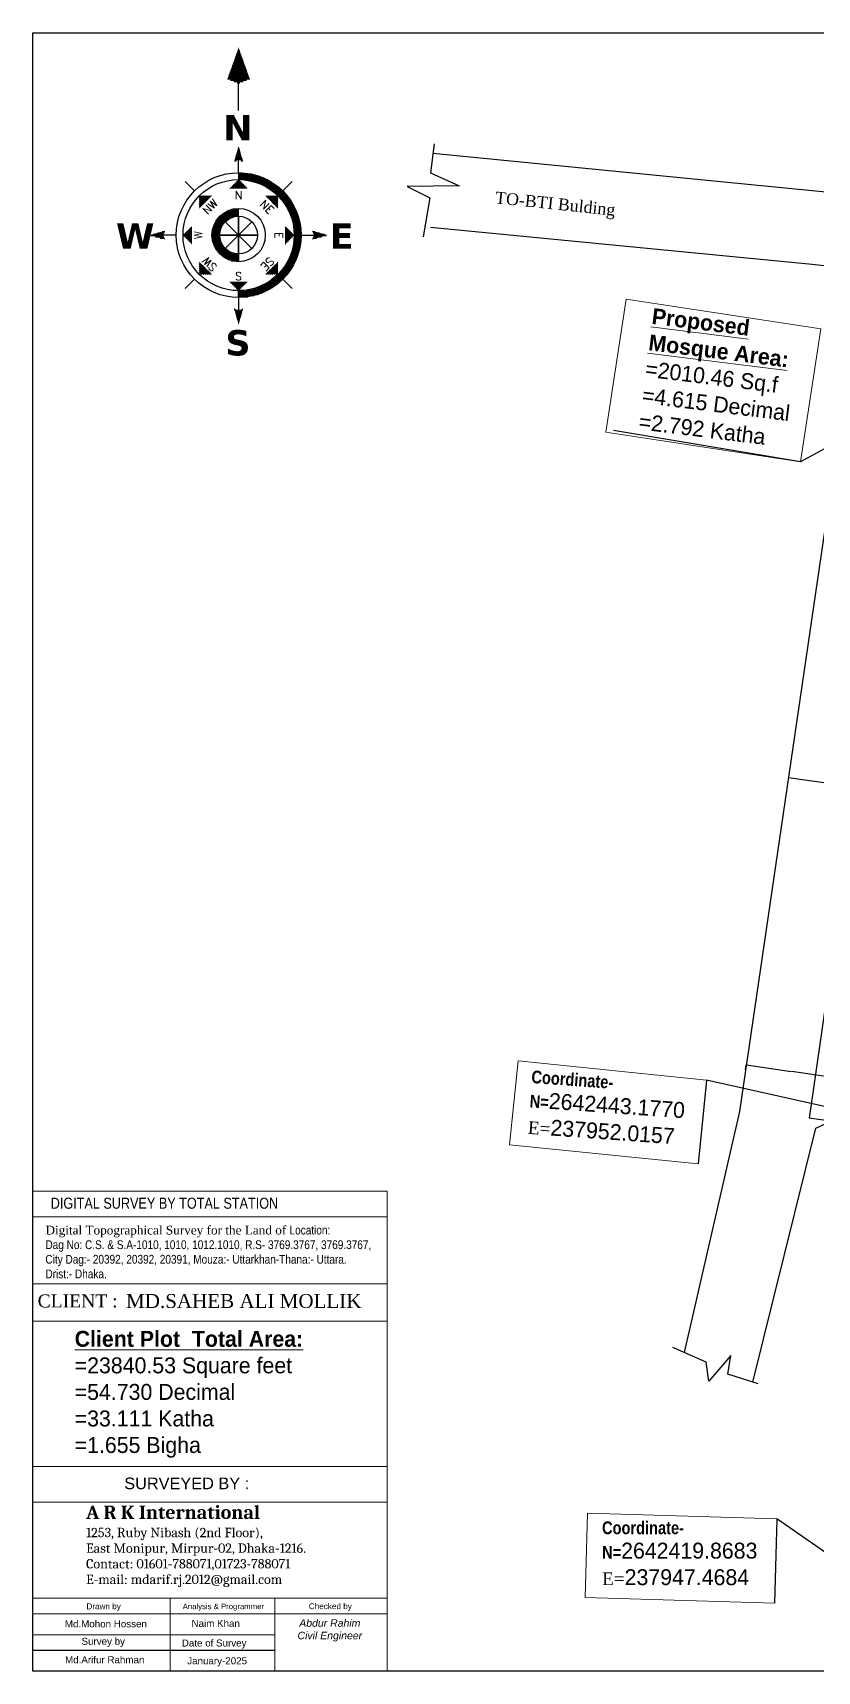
# Model space of a CAD drawing. Header units: inches. Extents: x -3571 to 5466, y -4496 to 5188.
# Drawn here: x -3571 to -1981, y -4496 to -1172 of the extents above; entities that cross this region are included whole.
import ezdxf
from ezdxf.enums import TextEntityAlignment as Align

# ---------------------------------------------------------------- set-up
doc = ezdxf.new("R2010")
doc.units = ezdxf.units.IN
doc.header["$MEASUREMENT"] = 0
doc.linetypes.add('ACAD_ISO06W100', pattern=[36, 24, -3, 0, -3, 0, -3, 0, -3])
for name, color, linetype in [('Annotati.2', 30, 'Continuous'), ('BUILDING', 5, 'Continuous'), ('Seating Hut', 204, 'Continuous')]:
    doc.layers.add(name, color=color, linetype=linetype)
for name, color, linetype, lineweight in [('boundary', 212, 'ACAD_ISO06W100', 30), ('DIMENSION', 190, 'Continuous', 9), ('Layout_Text', 7, 'Continuous', 15), ('P1', 7, 'Continuous', 9), ('Road', 6, 'Continuous', 25), ('T-1', 234, 'Continuous', 9), ('text', 7, 'Continuous', 5)]:
    doc.layers.add(name, color=color, linetype=linetype, lineweight=lineweight)
doc.styles.add('MAP NAME', font='arial.ttf')
doc.styles.add('MONOTEXT', font='txt')
doc.styles.add('ROMANS', font='romans.shx')
doc.styles.add('style2', font='ARIALN.TTF')
doc.styles.add('TR', font='swisscb.ttf')
doc.dimstyles.get("Standard").update_dxf_attribs({"dimtxt": 0.18, "dimasz": 0.18, "dimexe": 0.18, "dimexo": 0.0625, "dimgap": 0.09, "dimtad": 0, "dimtih": 1, "dimtoh": 1, "dimdec": 4, "dimzin": 0, "dimdsep": 46, "dimtxsty": 'Standard', "dimcen": 0.09, "dimadec": 0, "dimazin": 0, "dimtfac": 1, "dimtdec": 4, "dimtofl": 0, "dimtmove": 0, "dimatfit": 3, "dimfxl": 1, "dimtolj": 1, "dimtzin": 0, "dimarcsym": 0})
pattern_1 = [(360, (8602.88, -8047.555), (1e-12, 22.71317), [])]

# ---------------------------------------------------------------- blocks, each defined once
blk = doc.blocks.new('dvdv')
at = {"layer": 'BUILDING'}
h = blk.add_hatch(dxfattribs=at)
h.set_pattern_fill('_USER', color=190, scale=22.713165, style=0, pattern_type=0)
h.set_pattern_definition([(360, (8602.88, -7693.992), (1e-12, 22.71317), [])])
h.paths.add_polyline_path([(8603, -4855), (8414, -5385), (8603, -5461), (8792, -5385)])
h = blk.add_hatch(dxfattribs=at)
h.set_pattern_fill('_USER', color=256, scale=22.713165, angle=180, style=0, pattern_type=0)
h.set_pattern_definition([(180, (8602.88, -8047.555), (-1e-12, -22.71317), [])])
h.paths.add_polyline_path([(8527, -6798), (8603, -6760), (8679, -6798), (8603, -6533)])
h = blk.add_hatch(color=256, dxfattribs=at)
h.paths.add_polyline_path([(8603, -8994), (8603, -9110, 1), (8603, -6985), (8603, -7101, -1)])
h.paths.add_polyline_path([(8603, -7726), (8603, -7593, 1), (8603, -8502), (8603, -8369, -1)])
h = blk.add_hatch(dxfattribs=at)
h.set_pattern_fill('_USER', color=256, scale=22.713165, angle=90, style=0, pattern_type=0)
h.set_pattern_definition([(90, (8602.88, -8047.555), (-22.71317, 1e-12), [])])
h.paths.add_polyline_path([(8754, -7253), (8603, -7101), (8451, -7253)])
h = blk.add_hatch(dxfattribs=at)
h.set_pattern_fill('_USER', color=256, scale=22.713165, style=0, pattern_type=0)
h.set_pattern_definition(pattern_1)
h.paths.add_polyline_path([(9666, -8048, 0.414214), (8603, -6985), (8603, -7101, -0.414214), (9549, -8048, -0.414214), (8603, -8994), (8603, -9110, 0.414214)])
h = blk.add_hatch(dxfattribs=at)
h.set_pattern_fill('_USER', color=256, scale=22.713165, angle=135, style=0, pattern_type=0)
h.set_pattern_definition([(135, (8602.88, -8047.555), (-16.06063, -16.06063), [])])
h.paths.add_polyline_path([(8148, -7378), (7934, -7378), (7934, -7593)])
h = blk.add_hatch(dxfattribs=at)
h.set_pattern_fill('_USER', color=256, scale=22.713165, angle=45, style=0, pattern_type=0)
h.set_pattern_definition([(45, (8602.88, -8047.555), (-16.06063, 16.06063), [])])
h.paths.add_polyline_path([(9272, -7593), (9272, -7378), (9058, -7378)])
h = blk.add_hatch(dxfattribs=at)
h.set_pattern_fill('_USER', color=256, scale=22.713165, style=0, pattern_type=0)
h.set_pattern_definition(pattern_1)
h.paths.add_polyline_path([(8603, -7726), (8603, -7593, 0.414214), (8149, -8048, 0.414214), (8603, -8502), (8603, -8369, -0.414214), (8282, -8048, -0.414214)])
h = blk.add_hatch(dxfattribs=at)
h.set_pattern_fill('_USER', color=256, scale=22.713165, style=0, pattern_type=0)
h.set_pattern_definition([(180, (8602.88, -8047.555), (1e-12, 22.71317), [])])
h.paths.add_polyline_path([(7354, -8123), (7316, -8048), (7354, -7972), (7089, -8048)])
h = blk.add_hatch(dxfattribs=at)
h.set_pattern_fill('_USER', color=256, scale=22.713165, angle=180, style=0, pattern_type=0)
h.set_pattern_definition([(180, (8602.88, -8047.555), (-1e-12, -22.71317), [])])
h.paths.add_polyline_path([(7808, -7896), (7656, -8048), (7808, -8199)])
h = blk.add_hatch(dxfattribs=at)
h.set_pattern_fill('_USER', color=256, scale=22.713165, style=0, pattern_type=0)
h.set_pattern_definition(pattern_1)
h.paths.add_polyline_path([(9398, -7896), (9398, -8199), (9549, -8048)])
h = blk.add_hatch(dxfattribs=at)
h.set_pattern_fill('_USER', color=256, scale=22.713165, style=0, pattern_type=0)
h.set_pattern_definition(pattern_1)
h.paths.add_polyline_path([(10117, -8048), (9852, -7972), (9890, -8048), (9852, -8123)])
h = blk.add_hatch(dxfattribs=at)
h.set_pattern_fill('_USER', color=256, scale=22.713165, angle=-135, style=0, pattern_type=0)
h.set_pattern_definition([(225, (8602.88, -8047.555), (16.06063, -16.06063), [])])
h.paths.add_polyline_path([(7934, -8503), (7934, -8717), (8148, -8717)])
h = blk.add_hatch(dxfattribs=at)
h.set_pattern_fill('_USER', color=256, scale=22.713165, angle=-45, style=0, pattern_type=0)
h.set_pattern_definition([(315, (8602.88, -8047.555), (16.06063, 16.06063), [])])
h.paths.add_polyline_path([(9058, -8717), (9272, -8717), (9272, -8503)])
h = blk.add_hatch(dxfattribs=at)
h.set_pattern_fill('_USER', color=256, scale=22.713165, angle=-90, style=0, pattern_type=0)
h.set_pattern_definition([(270, (8602.88, -8047.555), (22.71317, -1e-12), [])])
h.paths.add_polyline_path([(8451, -8843), (8603, -8994), (8754, -8843)])
h = blk.add_hatch(dxfattribs=at)
h.set_pattern_fill('_USER', color=256, scale=22.713165, style=0, pattern_type=0)
h.set_pattern_definition(pattern_1)
h.paths.add_polyline_path([(8679, -9297), (8603, -9335), (8527, -9297), (8603, -9562)])
at = {"layer": 'BUILDING', "color": 190}
blk.add_line((8603, -5925), (8603, -5461), dxfattribs=at)
at = {"layer": 'BUILDING'}
for p, q in [((8603, -6985), (8603, -6760)), ((7851, -7296), (7693, -7137)), ((8603, -6985), (8603, -7101)), ((9354, -7296), (9513, -7137)), ((8603, -7726), (8603, -7593)), ((8603, -8369), (8603, -7726)), ((8603, -7726), (8603, -8369)), ((7540, -8048), (7316, -8048)), ((8282, -8048), (8924, -8048)), ((8924, -8048), (8282, -8048)), ((8376, -8275), (8830, -7820)), ((8830, -8275), (8376, -7820)), ((8830, -7820), (8376, -8275)), ((8376, -7820), (8830, -8275)), ((9666, -8048), (9890, -8048)), ((8603, -8369), (8603, -8502)), ((7851, -8799), (7693, -8958)), ((9354, -8799), (9513, -8958)), ((8603, -9110), (8603, -8994)), ((8603, -9110), (8603, -9335))]:
    blk.add_line(p, q, dxfattribs=at)
for radius in [1063, 946, 454, 321]:
    blk.add_circle((8603, -8048), radius, dxfattribs=at)
at = {"layer": 'BUILDING', "color": 190}
for points in [[(8603, -4855), (8414, -5385), (8603, -5461)], [(8603, -5461), (8792, -5385), (8603, -4855)]]:
    blk.add_solid(points, dxfattribs=at)
at = {"layer": 'BUILDING'}
for points in [[(8527, -6798), (8603, -6760), (8603, -6533)], [(8603, -6533), (8679, -6798), (8603, -6760)], [(8603, -7101), (8754, -7253), (8451, -7253)], [(7934, -7378), (8148, -7378), (7934, -7593)], [(9272, -7378), (9272, -7593), (9058, -7378)], [(7089, -8048), (7354, -7972), (7316, -8048)], [(7354, -8123), (7316, -8048), (7089, -8048)], [(7656, -8048), (7808, -7896), (7808, -8199)], [(9549, -8048), (9398, -8199), (9398, -7896)], [(9852, -7972), (9890, -8048), (10117, -8048)], [(10117, -8048), (9852, -8123), (9890, -8048)], [(7934, -8717), (7934, -8503), (8148, -8717)], [(9272, -8717), (9058, -8717), (9272, -8503)], [(8603, -8994), (8451, -8843), (8754, -8843)], [(8603, -9562), (8527, -9297), (8603, -9335)], [(8679, -9297), (8603, -9335), (8603, -9562)]]:
    blk.add_solid(points, dxfattribs=at)
at = {"layer": 'BUILDING', "color": 1, "style": 'ROMANS'}
for s, height, rotation, p in [('NW', 136.3, 45, (8169, -7614)), ('NE', 136.3, 315, (9036, -7615)), ('W', 136, 90, (7982, -8048)), ('E', 136, 270, (9222, -8053)), ('SW', 136.3, 135, (8158, -8493)), ('SE', 136.3, 225, (9046, -8491))]:
    blk.add_text(s, height=height, rotation=rotation, dxfattribs=at).set_placement(p, align=Align.CENTER)
for s, p in [('N', (8603, -7434)), ('S', (8602, -8817))]:
    blk.add_text(s, height=136, dxfattribs=at).set_placement(p, align=Align.CENTER)
at = {"layer": 'BUILDING', "color": 1, "insert": (8590, -6219), "char_height": 432, "attachment_point": 5}
blk.add_mtext('{\\fVerdana|b1|i0|c0|p34;N}', dxfattribs=at)
at = {"layer": 'BUILDING', "color": 6, "insert": (6843, -8065), "char_height": 432, "attachment_point": 5}
blk.add_mtext('{\\fVerdana|b1|i0|c0|p34;W}', dxfattribs=at)
at = {"layer": 'BUILDING', "color": 74, "insert": (10355, -8065), "char_height": 432, "attachment_point": 5}
blk.add_mtext('{\\fVerdana|b1|i0|c0|p34;E}', dxfattribs=at)
at = {"layer": 'BUILDING', "color": 152, "insert": (8592, -9886), "char_height": 432, "attachment_point": 5}
blk.add_mtext('{\\fVerdana|b1|i0|c0|p34;S}', dxfattribs=at)
blk = doc.blocks.new('*D220')
at = {"layer": 'Defpoints', "color": 0, "linetype": 'ByBlock'}
for p in [(-2126, -3275.8), (-2124.5, -3265.9), (-1942.2, -3302.7)]:
    blk.add_point(p, dxfattribs=at)
at = {"layer": 'DIMENSION', "color": 0, "linetype": 'ByBlock', "lineweight": -2}
for p, q in [((-2125.9, -3275.7), (-2124.5, -3265.7)), ((-2124.3, -3265.9), (-2033.3, -3279.3)), ((-1941, -3292.8), (-2032, -3279.5)), ((-1942.2, -3302.7), (-1940.7, -3292.7))]:
    blk.add_line(p, q, dxfattribs=at)
at = {"layer": 'DIMENSION', "color": 0, "linetype": 'ByBlock'}
for points in [[(-2124.3, -3265.9), (-2124.3, -3266), (-2124.5, -3265.9)], [(-1940.9, -3292.8), (-1941, -3292.9), (-1940.8, -3292.9)]]:
    blk.add_solid(points, dxfattribs=at)
at = {"layer": 'DIMENSION', "color": 0, "linetype": 'ByBlock', "lineweight": 0, "insert": (-2032.6, -3279.4), "char_height": 0.18, "attachment_point": 5}
blk.add_mtext('\\A1;185.6999', dxfattribs=at)
blk = doc.blocks.new('*D221')
at = {"layer": 'Defpoints', "color": 0, "linetype": 'ByBlock'}
for p in [(-2038.9, -2682.6), (-2038.9, -2682.6), (-1856.7, -2709.3)]:
    blk.add_point(p, dxfattribs=at)
at = {"layer": 'DIMENSION', "color": 0, "linetype": 'ByBlock', "lineweight": -2}
for p, q in [((-2038.9, -2682.7), (-2038.9, -2682.8)), ((-2038.7, -2682.6), (-1948.5, -2695.9)), ((-1856.9, -2709.3), (-1947.1, -2696.1)), ((-1856.7, -2709.4), (-1856.7, -2709.5))]:
    blk.add_line(p, q, dxfattribs=at)
at = {"layer": 'DIMENSION', "color": 0, "linetype": 'ByBlock'}
for points in [[(-2038.7, -2682.6), (-2038.7, -2682.7), (-2038.9, -2682.6)], [(-1856.8, -2709.3), (-1856.9, -2709.3), (-1856.7, -2709.3)]]:
    blk.add_solid(points, dxfattribs=at)
at = {"layer": 'DIMENSION', "color": 0, "linetype": 'ByBlock', "lineweight": 0, "insert": (-1947.8, -2696), "char_height": 0.18, "attachment_point": 5}
blk.add_mtext('\\A1;184.1927', dxfattribs=at)
blk = doc.blocks.new('*D236')
at = {"layer": 'Defpoints', "color": 0, "linetype": 'ByBlock'}
for p in [(-1800.4, -2318.7), (-1996.6, -3374.1), (-1953.4, -3380.3)]:
    blk.add_point(p, dxfattribs=at)
at = {"layer": 'DIMENSION', "color": 0, "linetype": 'ByBlock', "lineweight": -2}
for p, q in [((-1843.6, -2312.6), (-1920.1, -2843.1)), ((-1800.4, -2318.7), (-1843.8, -2312.4)), ((-1996.6, -3373.9), (-1920.1, -2843.4)), ((-1953.5, -3380.3), (-1996.8, -3374))]:
    blk.add_line(p, q, dxfattribs=at)
at = {"layer": 'DIMENSION', "color": 0, "linetype": 'ByBlock'}
for points in [[(-1843.6, -2312.6), (-1843.6, -2312.6), (-1843.6, -2312.4)], [(-1996.6, -3373.9), (-1996.6, -3373.9), (-1996.6, -3374.1)]]:
    blk.add_solid(points, dxfattribs=at)
at = {"layer": 'DIMENSION', "color": 0, "linetype": 'ByBlock', "lineweight": 0, "insert": (-1920.1, -2843.2), "char_height": 0.18, "attachment_point": 5}
blk.add_mtext('\\A1;1072.5960', dxfattribs=at)

msp = doc.modelspace()

# ---------------------------------------------------------------- linework, layer by layer
at = {"layer": 'Annotati.2', "color": 116, "linetype": 'ByBlock', "lineweight": 0, "true_color": 0x136734}
msp.add_lwpolyline([(-2367.7725, -1712.33808), (-1973.2021, -1772.55522), (-2014.42235, -2042.64927), (-2408.99275, -1982.43213)], close=True, dxfattribs=at)
at = {"layer": 'Annotati.2', "color": 219, "linetype": 'ByBlock', "lineweight": 0, "true_color": 0x642165}
for points in [[(-2586.93822, -3257.98828), (-2204.86232, -3296.80864), (-2222.14853, -3466.94219), (-2604.22443, -3428.12183)], [(-2446.15174, -4175.20542), (-2062.28885, -4186.96537), (-2067.5254, -4357.89463), (-2451.38829, -4346.13469)]]:
    msp.add_lwpolyline(points, close=True, dxfattribs=at)
at = {"layer": 'P1', "color": 0}
for p, q in [((-3185.85422, -4347.81994), (-3570.91186, -4347.81994)), ((-3292.64253, -4495.93654), (-3292.64253, -4347.81994)), ((-3185.85422, -4347.81994), (-2852.41125, -4347.81994)), ((-3080.25219, -4495.93654), (-3080.25219, -4347.81994)), ((-3185.85422, -4421.87824), (-3570.91186, -4421.87824)), ((-3185.85422, -4421.87824), (-3080.25219, -4421.87824))]:
    msp.add_line(p, q, dxfattribs=at)
at = {"layer": 'P1', "lineweight": -3}
for points in [[(-3570.91186, -4379.36801), (-2852.41125, -4379.05486)], [(-3570.91186, -4453.42631), (-3080.25219, -4453.23203)]]:
    msp.add_lwpolyline(points, dxfattribs=at)
at = {"layer": 'Road', "lineweight": 30}
msp.add_line((-1803.02335, -1511.60693), (-2759.61703, -1417.17972), dxfattribs=at)
for points in [[(-2111.28415, -3909.29662), (-1983.66853, -3394.07216), (-1953.40135, -3380.28408), (-1719.0304, -1754.53979), (-1691.21699, -1540.82899), (-1651.92589, -1243.21773)], [(-2757.05052, -1397.73081), (-2764.75962, -1456.15013), (-2706.5681, -1482.80596), (-2812.13165, -1484.24772), (-2765.94804, -1506.9676), (-2779.78055, -1586.03248)], [(-2764.54039, -1566.33367), (-1990.92029, -1641.5031), (-1887.87587, -1653.22662), (-2138.34408, -3360.21479), (-2250.46134, -3849.48441)], [(-2100.59113, -3912.66448), (-2161.99058, -3893.3262), (-2155.54005, -3855.60465), (-2200.69374, -3907.41211), (-2205.94975, -3868.97431), (-2273.56084, -3839.37004)]]:
    msp.add_lwpolyline(points, dxfattribs=at)
at = {"layer": 'Seating Hut', "color": 0, "linetype": 'ByBlock', "lineweight": 0}
for points in [[(-2852.41125, -4495.93654), (-2852.41125, -3521.91971), (-3570.91186, -3521.91971)], [(-3570.91186, -3574.26389), (-2852.41125, -3574.26389)], [(-3570.91186, -3709.81203), (-2852.41125, -3709.81203)], [(-3570.91186, -3785.64139), (-2852.41125, -3785.64139)], [(-3570.91186, -4080.39139), (-2852.41125, -4080.39139)], [(-3570.91186, -4153.29021), (-2852.41125, -4153.29021)]]:
    msp.add_lwpolyline(points, dxfattribs=at)
at = {"layer": 'text', "color": 5, "lineweight": 30}
msp.add_lwpolyline([(-3570.91186, -1172.17118), (1197.1035, -1172.17118), (1197.1035, -4495.93654), (-3570.91186, -4495.93654)], close=True, dxfattribs=at)

# ---------------------------------------------------------------- block references
at = {"layer": 'BUILDING', "color": 0, "lineweight": 30, "xscale": 0.1190985846333206, "yscale": 0.1190985847497359, "zscale": 0.1190985847439811}
msp.add_blockref('dvdv', (-4178.2609, -624.11715), dxfattribs=at)

# ---------------------------------------------------------------- texts
at = {"layer": 'boundary', "color": 0, "linetype": 'ByBlock', "lineweight": 0, "insert": (-3462.84996, -4150.45016), "char_height": 19.0089118, "width": 681.2125363, "attachment_point": 1, "style": 'MAP NAME'}
msp.add_mtext('\\pxt0.41033;{\\fArial|b1|i0|c0|p34;\\H0.2985x;\\L\\C86;\\P\\ptz;\\fCambria|b1|i0|c0|p18;\\H4.768x;\\l\\C3;A R K International\\C86; \\H0.9998x; \\H0.8388x;\\P\\fCambria|b0|i0|c0|p18;\\H0.8376x;\\C256;1253, Ruby Nibash (2nd Floor),\\PEast Monipur, Mirpur-02, Dhaka-1216.\\PContact: 01601-788071,01723-788071\\PE-mail: mdarif.rj.2012@gmail.com}', dxfattribs=at)
at = {"layer": 'Layout_Text', "color": 1, "insert": (-3480.06711, -3731.67234), "char_height": 26.2851723, "width": 178.1772016, "attachment_point": 2}
msp.add_mtext('{\\fTimes New Roman|b0|i0|c0|p18;\\C5;CLIENT :}', dxfattribs=at)
at = {"layer": 'P1', "color": 0, "attachment_point": 1, "style": 'TR'}
for s, insert, char_height, width, rotation in [('{\\fCentury Gothic|b1|i0|c0|p34;\\LProposed\\PMosque Area:\\P\\fCentury Gothic|b0|i0|c0|p34;\\l=2010.46 Sq.f\\P=4.615 Decimal\\P=2.792 Katha}', (-2313.43607, -1730.48599), 32.3084682, 366.6310695, 352.93123216), ('{\\H0.8x;Coordinate-\\PN=\\A1;\\fCentury Gothic|b0|i0|c0|p34;\\H1.25x;\\C256;2642443.1770\\P\\A0;\\fTimes New Roman|b0|i0|c0|p18;\\H0.8x;\\C0;E=\\A1;\\fCentury Gothic|b0|i0|c0|p34;\\H1.25x;\\C256;237952.0157}', (-2558.91921, -3276.87978), 32.30846817, 491.0560183, 355.95319448)]:
    msp.add_mtext(s, dxfattribs=dict(at, insert=insert, char_height=char_height, width=width, rotation=rotation))
at = {"layer": 'P1', "color": 0, "width": 491.0560183, "attachment_point": 1, "style": 'TR'}
for s, insert, char_height in [('{\\fCentury Gothic|b1|i0|c0|p34;\\LClient Plot  Total Area:\\P\\fCentury Gothic|b0|i0|c0|p34;\\l=23840.53 Square feet\\P=54.730 Decimal\\P=33.111 Katha\\P=1.655 Bigha}', (-3485.98378, -3805.43582), 32.3084682), ('{\\H0.8x;Coordinate-\\PN=\\A1;\\fCentury Gothic|b0|i0|c0|p34;\\H1.25x;\\C256;2642419.8683\\P\\A0;\\fTimes New Roman|b0|i0|c0|p18;\\H0.8x;\\C0;E=\\A1;\\fCentury Gothic|b0|i0|c0|p34;\\H1.25x;\\C256;237947.4684}', (-2416.86939, -4192.07248), 32.30846817)]:
    msp.add_mtext(s, dxfattribs=dict(at, insert=insert, char_height=char_height))
at = {"layer": 'P1', "color": 1, "attachment_point": 2}
for s, insert, char_height, width in [('{\\fSwis721 Blk BT|b0|i0|c0|p34;SURVEYED BY :}', (-3258.85091, -4103.03379), 23.6499337, 402.1466204), ('{\\fSwis721 Blk BT|b0|i0|c0|p34;Drawn by}', (-3427.30708, -4358.36924), 11.8260402, 336.5182323), ('{\\fSwis721 Blk BT|b0|i0|c0|p34;Analysis & Programmer}', (-3184.60727, -4358.76817), 11.2347382, 468.994376), ('{\\fSwis721 Blk BT|b0|i0|c0|p34;Checked by}', (-2967.6746, -4358.10108), 11.8260402, 218.4662994), ('{\\fSwis721 Blk BT|b0|i0|c0|p34;\\C150;Md.Mohon Hossen}', (-3422.71578, -4392.74073), 14.1912482, 203.5620312), ('{\\fSwis721 Blk BT|b0|i0|c0|p34;\\C150;Naim Khan}', (-3200.09805, -4391.78023), 14.1912482, 403.8218788), ('{\\fArial|b0|i1|c0|p34;\\C5;Abdur Rahim\\PCivil Engineer}', (-2968.7298, -4390.53527), 15.2002982, 185.4893752), ('{\\fSwis721 Blk BT|b0|i0|c0|p34;\\C238;Survey by}', (-3428.05927, -4428.14699), 14.1912482, 403.8218788), ('{\\fSwis721 Blk BT|b0|i0|c0|p34;\\C238;Date of Survey}', (-3203.2634, -4431.58866), 14.1912482, 403.8218788), ('{\\fSwis721 Blk BT|b0|i0|c0|p34;\\C150;Md.Arifur Rahman}', (-3425.11716, -4465.50244), 14.1912482, 237.6582459), ('{\\fSwis721 Blk BT|b0|i0|c0|p34;\\C214;January-2025}', (-3197.17375, -4467.65132), 14.1912482, 181.1267605)]:
    msp.add_mtext(s, dxfattribs=dict(at, insert=insert, char_height=char_height, width=width))
at = {"layer": 'T-1', "color": 88, "ltscale": 8, "insert": (-3381.75335, -3730.76542), "char_height": 28.2207708, "width": 633.12345, "attachment_point": 1, "style": 'MONOTEXT'}
msp.add_mtext('{\\fTimes New Roman|b0|i0|c0|p18;\\H0.99997x;\\C244;\\c1973145;MD.SAHEB ALI MOLLIK}', dxfattribs=at)
at = {"layer": 'text', "insert": (-2632.02619, -1494.17453), "char_height": 24, "width": 293.1835159, "attachment_point": 1, "rotation": 354.03225015, "style": 'style2'}
msp.add_mtext('{\\fTimes New Roman|b0|i0|c0|p18;TO-BTI Bulding}', dxfattribs=at)
at = {"layer": 'text', "color": 88, "ltscale": 8, "attachment_point": 1, "style": 'MONOTEXT'}
for s, insert, char_height, width in [('\\pt2.18734,2.96843;{\\fSwis721 BlkCn BT|b0|i0|c0|p34;\\C5;DIGITAL SURVEY BY TOTAL STATION}', (-3534.55772, -3535.32304), 22.3580552, 81934.9571824), ('\\pxql;{\\fTimes New Roman|b0|i0|c0|p18;\\C116;\\c3434259;Digital Topographical Survey for the Land of \\fArial Narrow|b0|i0|c0|p34;\\H1.00097x;Location: \\P\\pq*;Dag No: C.S. & S.A-1010, 1010, 1012.1010, R.S- 3769.3767, 3769.3767,\\P\\pql;City Dag:- 20392, 20392, 20391, Mouza:- Uttarkhan-Thana:- Uttara.\\PDrist:- Dhaka.}', (-3545.26212, -3592.19779), 17.74249131, 1090.6230816)]:
    msp.add_mtext(s, dxfattribs=dict(at, insert=insert, char_height=char_height, width=width))

# ---------------------------------------------------------------- dimensions: what is measured, and where the dimension line sits
at = {"layer": 'DIMENSION', "linetype": 'ByBlock', "lineweight": 0}
for p1, p2, distance, picture, middle in [((-1800.35469, -2318.6632), (-1953.40135, -3380.28408), -43.66974, '*D236', (-1920.10092, -2843.24249)), ((-1856.67601, -2709.34328), (-2038.91734, -2682.60281), 0, '*D221', (-1947.79668, -2695.97305)), ((-1942.22256, -3302.74097), (-2125.95512, -3275.78169), -9.9737, '*D220', (-2032.64089, -3279.39329))]:
    dim = msp.add_aligned_dim(p1=p1, p2=p2, distance=distance, dimstyle='Standard', dxfattribs=at)
    dim.commit()
    dim.dimension.update_dxf_attribs({"geometry": picture, "text_midpoint": middle})

# ---------------------------------------------------------------- leaders
at = {"layer": 'Annotati.2', "color": 116, "linetype": 'ByBlock'}
msp.add_leader([(-1738.79772, -1891.66533), (-2014.42235, -2042.64927), (-2393.573, -1979.2761)], dimstyle='Standard', override={"dimasz": 36}, dxfattribs=at)
at = {"layer": 'Annotati.2', "color": 219, "linetype": 'ByBlock'}
for points in [[(-1672.90456, -3415.46264), (-2204.86232, -3296.80864), (-2222.14853, -3466.94219)], [(-1851.93149, -4333.12645), (-2062.28885, -4186.96537), (-2067.5254, -4357.89463)]]:
    msp.add_leader(points, dimstyle='Standard', override={"dimasz": 36}, dxfattribs=at)

doc.saveas('drawing.dxf')
